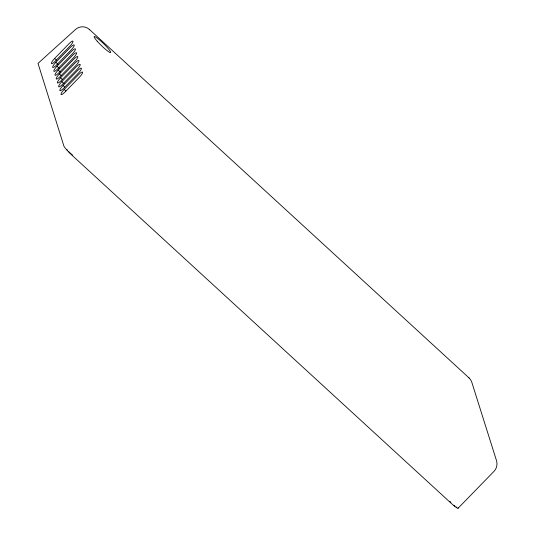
<?xml version="1.0" encoding="UTF-8"?>
<svg xmlns="http://www.w3.org/2000/svg" width="535" height="535" viewBox="0 0 535 535"><rect width="100%" height="100%" fill="white"/><g stroke="black" fill="none" stroke-linecap="round" stroke-linejoin="round"><path stroke-width="0.8" d="M54.63 58.469L68.975 43.743A5.203 1.177 -47.5 0 1 73.041 41.255A5.203 1.177 -47.5 0 1 69.844 46.251L55.479 61.003A5.203 1.177 -47.5 0 1 51.44 63.458A5.203 1.177 -47.5 0 1 54.63 58.469L56.356 60.054M55.841 62.301L70.185 47.575A5.203 1.177 -47.5 0 1 74.245 45.087A5.203 1.177 -47.5 0 1 71.055 50.076L56.683 64.835A5.203 1.177 -47.5 0 1 52.651 67.29A5.203 1.177 -47.5 0 1 55.841 62.301L58.141 64.414M57.011 66.213L71.356 51.48A5.203 1.177 -47.5 0 1 75.422 48.993A5.203 1.177 -47.5 0 1 72.225 53.988L57.86 68.741A5.203 1.177 -47.5 0 1 53.821 71.202A5.203 1.177 -47.5 0 1 57.011 66.213L59.311 68.319M58.188 70.112L72.533 55.386A5.203 1.177 -47.5 0 1 76.592 52.898A5.203 1.177 -47.5 0 1 73.402 57.887L59.031 72.646A5.203 1.177 -47.5 0 1 54.991 75.101A5.203 1.177 -47.5 0 1 58.188 70.112L60.488 72.218M59.398 73.944L73.736 59.211A5.203 1.177 -47.5 0 1 77.802 56.723A5.203 1.177 -47.5 0 1 74.606 61.719L60.241 76.472A5.203 1.177 -47.5 0 1 56.202 78.933A5.203 1.177 -47.5 0 1 59.398 73.944L61.117 75.522M60.569 77.849L74.913 63.123A5.203 1.177 -47.5 0 1 78.973 60.636A5.203 1.177 -47.5 0 1 75.783 65.631L61.411 80.384A5.203 1.177 -47.5 0 1 57.372 82.838A5.203 1.177 -47.5 0 1 60.569 77.849L62.294 79.434M61.813 81.694L76.157 66.969A5.203 1.177 -47.5 0 1 80.217 64.481A5.203 1.177 -47.5 0 1 77.027 69.47L62.655 84.229A5.203 1.177 -47.5 0 1 58.616 86.683A5.203 1.177 -47.5 0 1 61.813 81.694L64.113 83.808M63.023 85.526L77.361 70.794A5.203 1.177 -47.5 0 1 81.427 68.313A5.203 1.177 -47.5 0 1 78.23 73.302L63.866 88.061A5.203 1.177 -47.5 0 1 59.826 90.515A5.203 1.177 -47.5 0 1 63.023 85.526L64.742 87.105M64.193 89.439L78.538 74.706A5.203 1.177 -47.5 0 1 82.597 72.218A5.203 1.177 -47.5 0 1 79.407 77.214L65.036 91.966A5.203 1.177 -47.5 0 1 60.997 94.421A5.203 1.177 -47.5 0 1 64.193 89.439L65.919 91.017M458.074 508.25L494.079 471.268C496.627 468.6 497.603 464.561 496.627 461.01L471.83 382.351L470.746 379.957L469.061 377.931L89.271 29.338C85.513 25.907 79.354 26.008 75.596 29.392L38.005 63.377L63.859 145.935A10.406 1.311 44.2 0 0 72.131 155.357L451.46 503.535A10.406 1.311 44.2 0 0 458.12 507.822M89.271 29.338L89.726 29.753M468.606 377.516L469.061 377.931M456.622 507.033A5.724 0.722 44.2 0 1 456.315 506.993M454.977 506.13A5.724 0.722 44.2 0 1 454.034 505.368M450.871 502.365A5.724 0.722 44.2 0 1 449.948 501.355M72.573 155.11A5.724 0.722 44.2 0 1 68.46 151.338M67.544 150.335A5.724 0.722 44.2 0 1 66.795 149.439M97.243 41.235A11.449 1.438 44.2 0 0 110.585 52.577A11.449 1.438 44.2 0 0 99.436 39.884A11.449 1.438 44.2 0 0 97.243 41.235"/></g></svg>
